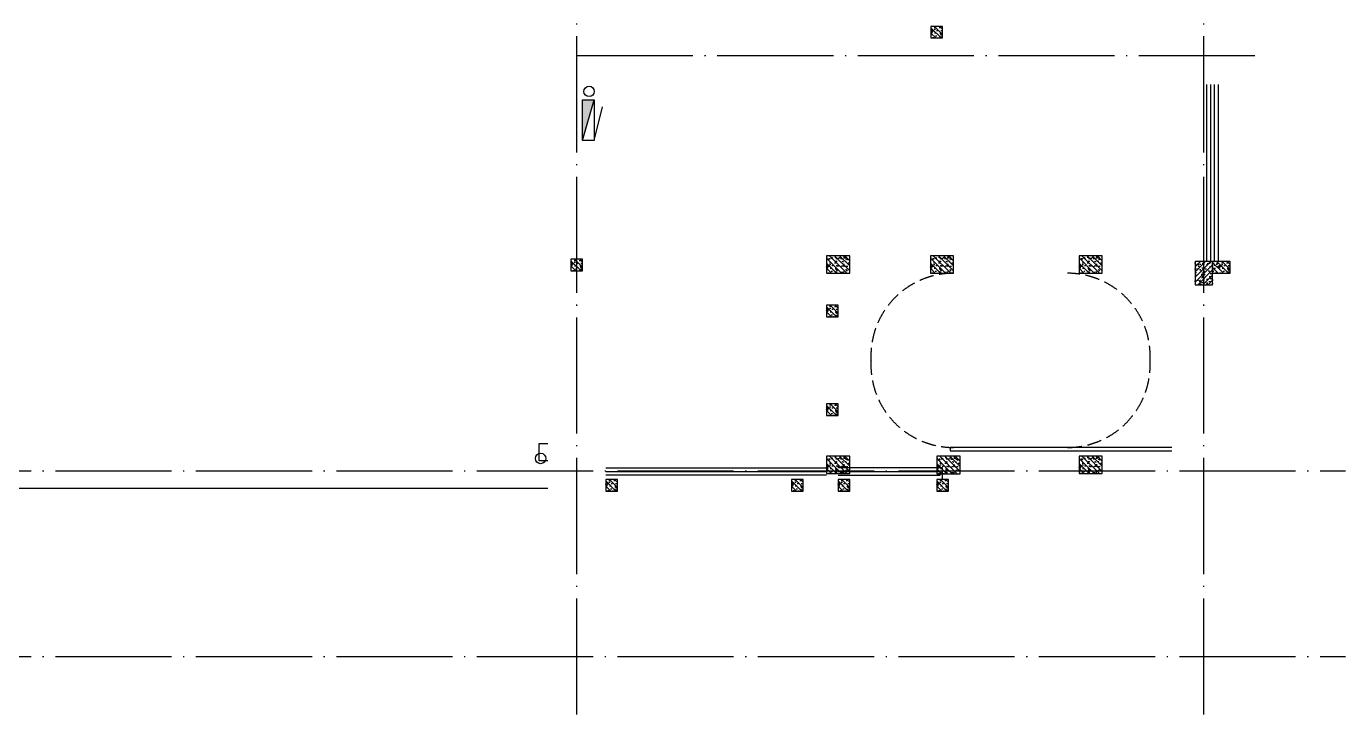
# Model space of a CAD drawing. Extents: x 6843040 to 15500510, y -6507076 to -4940511.
# Drawn here: x 8729963 to 8752684, y -5554702 to -5542852 of the extents above; entities that cross this region are included whole.
import ezdxf

# ---------------------------------------------------------------- set-up
doc = ezdxf.new("R2010")
doc.units = 0
doc.header["$LTSCALE"] = 1000
doc.header["$MEASUREMENT"] = 0
doc.linetypes.add('DASH', pattern=[0.35, 0.25, -0.1])
doc.linetypes.add('DOTE', pattern=[2.42, 2, -0.2, 0.02, -0.2])
for name, color, linetype in [('COLUMN', 10, 'Continuous'), ('DOTE', 8, 'DOTE'), ('EQUIP_消火栓', 7, 'Continuous'), ('FLOOR', 9, 'Continuous'), ('plan-1', 40, 'Continuous'), ('PUB_HATCH', 8, 'Continuous'), ('RAIL', 163, 'Continuous'), ('S_SURFACE', 6, 'Continuous'), ('STAIR', 2, 'Continuous'), ('VPIPE-消防', 1, 'Continuous'), ('VPIPE-雨水', 4, 'Continuous'), ('建筑细线', 5, 'Continuous')]:
    doc.layers.add(name, color=color, linetype=linetype)

# ---------------------------------------------------------------- blocks, each defined once
blk = doc.blocks.new('5层构造柱0911')
at = {"layer": 'PUB_HATCH'}
h = blk.add_hatch(dxfattribs=at)
h.set_pattern_fill('钢筋混凝土', color=256, scale=25, angle=90, style=0)
h.set_pattern_definition([(134.999998, (-180866.357, -256831.92), (-44.194175, -44.194172), []), (140, (-180866.36, -256831.92), (15.68804, 179.315045), [18.75, -206.25]), (85, (-180866.36, -256831.92), (-188.048035, -34.68783), [15, -165]), (190.4514, (-180865.05, -256816.98), (-172.35988, 144.62735), [15.93505, -175.28553]), (136.1842, (-180916.36, -256831.92), (41.37976, 266.81026), [28.125, -309.375]), (186.6356, (-180912.9, -256809.68), (-243.52946, 233.66568), [23.90257, -262.92825]), (81.1842, (-180916.36, -256831.92), (-243.52964, 233.6655), [22.5, -247.5]), (111, (-180903.86, -256806.92), (100.65473, 149.22676), [18.75, -206.25]), (56, (-180903.86, -256806.92), (-181.28751, 60.82884), [15, -165]), (161.4514, (-180895.47, -256794.48), (-80.63262, 210.05566), [15.93505, -175.28553]), (127.499998, (-180866.357, -256831.92), (-83.223463, 3.039967), [0, -163, 0, -167.5, 0, -165.625]), (97.499998, (-180866.36, -256831.92), (-98.602926, 65.767388), [0, -95.5, 0, -159.25, 0, -63.125]), (57.499998, (-180866.36, -256887.67), (5.638722, 133.455609), [0, -62.5, 0, -195, 0, -258.75]), (47.499998, (-180866.36, -256912.67), (-25.02624, 145.796543), [0, -81.25, 0, -129.5, 0, -183.75])])
edge = h.paths.add_edge_path()
edge.add_line((125550, 10650), (125350, 10650))
edge.add_line((125550, 10650), (125550, 10850))
edge.add_line((125550, 10850), (125350, 10850))
edge.add_line((125350, 10850), (125350, 10650))
h = blk.add_hatch(dxfattribs=at)
h.set_pattern_fill('钢筋混凝土', color=256, scale=25, angle=90, style=0)
h.set_pattern_definition([(134.999998, (-187066.35, -260841.254), (-44.194175, -44.194172), []), (140, (-187066.35, -260841.25), (15.68804, 179.315045), [18.75, -206.25]), (85, (-187066.35, -260841.25), (-188.048035, -34.68783), [15, -165]), (190.4514, (-187065.04, -260826.31), (-172.35988, 144.62735), [15.93505, -175.28553]), (136.1842, (-187116.35, -260841.25), (41.37976, 266.81026), [28.125, -309.375]), (186.6356, (-187112.9, -260819.02), (-243.52946, 233.66568), [23.90257, -262.92825]), (81.1842, (-187116.35, -260841.25), (-243.52964, 233.6655), [22.5, -247.5]), (111, (-187103.85, -260816.25), (100.65473, 149.22676), [18.75, -206.25]), (56, (-187103.85, -260816.25), (-181.28751, 60.82884), [15, -165]), (161.4514, (-187095.46, -260803.82), (-80.63262, 210.05566), [15.93505, -175.28553]), (127.499998, (-187066.35, -260841.254), (-83.223463, 3.039967), [0, -163, 0, -167.5, 0, -165.625]), (97.499998, (-187066.35, -260841.25), (-98.602926, 65.767388), [0, -95.5, 0, -159.25, 0, -63.125]), (57.499998, (-187066.35, -260897.004), (5.638722, 133.455609), [0, -62.5, 0, -195, 0, -258.75]), (47.499998, (-187066.35, -260922), (-25.02624, 145.796543), [0, -81.25, 0, -129.5, 0, -183.75])])
edge = h.paths.add_edge_path()
edge.add_line((119350, 6640), (119150, 6640))
edge.add_line((119350, 6640), (119350, 6840))
edge.add_line((119350, 6840), (119150, 6840))
edge.add_line((119150, 6840), (119150, 6640))
h = blk.add_hatch(dxfattribs=at)
h.set_pattern_fill('钢筋混凝土', color=256, scale=25, angle=90, style=0)
h.set_pattern_definition([(134.999998, (-182666.35, -260881.92), (-44.194175, -44.194172), []), (140, (-182666.35, -260881.92), (15.68804, 179.315045), [18.75, -206.25]), (85, (-182666.35, -260881.92), (-188.048035, -34.68783), [15, -165]), (190.4514, (-182665.04, -260866.98), (-172.35988, 144.62735), [15.93505, -175.28553]), (136.1842, (-182716.35, -260881.92), (41.37976, 266.81026), [28.125, -309.375]), (186.6356, (-182712.9, -260859.68), (-243.52946, 233.66568), [23.90257, -262.92825]), (81.1842, (-182716.35, -260881.92), (-243.52964, 233.6655), [22.5, -247.5]), (111, (-182703.85, -260856.92), (100.65473, 149.22676), [18.75, -206.25]), (56, (-182703.85, -260856.92), (-181.28751, 60.82884), [15, -165]), (161.4514, (-182695.46, -260844.48), (-80.63262, 210.05566), [15.93505, -175.28553]), (127.499998, (-182666.35, -260881.92), (-83.223463, 3.039967), [0, -163, 0, -167.5, 0, -165.625]), (97.499998, (-182666.35, -260881.92), (-98.602926, 65.767388), [0, -95.5, 0, -159.25, 0, -63.125]), (57.499998, (-182666.35, -260937.67), (5.638722, 133.455609), [0, -62.5, 0, -195, 0, -258.75]), (47.499998, (-182666.35, -260962.67), (-25.02624, 145.796543), [0, -81.25, 0, -129.5, 0, -183.75])])
edge = h.paths.add_edge_path()
edge.add_line((123950, 6600), (123550, 6600))
edge.add_line((123950, 6600), (123950, 6900))
edge.add_line((123950, 6900), (123550, 6900))
edge.add_line((123550, 6900), (123550, 6600))
h = blk.add_hatch(dxfattribs=at)
h.set_pattern_fill('钢筋混凝土', color=256, scale=25, angle=90, style=0)
h.set_pattern_definition([(134.999998, (-180876.35, -260881.92), (-44.194175, -44.194172), []), (140, (-180876.35, -260881.92), (15.68804, 179.315045), [18.75, -206.25]), (85, (-180876.35, -260881.92), (-188.048035, -34.68783), [15, -165]), (190.4514, (-180875.04, -260866.98), (-172.35988, 144.62735), [15.93505, -175.28553]), (136.1842, (-180926.35, -260881.92), (41.37976, 266.81026), [28.125, -309.375]), (186.6356, (-180922.9, -260859.68), (-243.52946, 233.66568), [23.90257, -262.92825]), (81.1842, (-180926.35, -260881.92), (-243.52964, 233.6655), [22.5, -247.5]), (111, (-180913.85, -260856.92), (100.65473, 149.22676), [18.75, -206.25]), (56, (-180913.85, -260856.92), (-181.28751, 60.82884), [15, -165]), (161.4514, (-180905.46, -260844.48), (-80.63262, 210.05566), [15.93505, -175.28553]), (127.499998, (-180876.35, -260881.92), (-83.223463, 3.039967), [0, -163, 0, -167.5, 0, -165.625]), (97.499998, (-180876.35, -260881.92), (-98.602926, 65.767388), [0, -95.5, 0, -159.25, 0, -63.125]), (57.499998, (-180876.35, -260937.67), (5.638722, 133.455609), [0, -62.5, 0, -195, 0, -258.75]), (47.499998, (-180876.35, -260962.67), (-25.02624, 145.796543), [0, -81.25, 0, -129.5, 0, -183.75])])
edge = h.paths.add_edge_path()
edge.add_line((125740, 6600), (125340, 6600))
edge.add_line((125740, 6600), (125740, 6900))
edge.add_line((125740, 6900), (125340, 6900))
edge.add_line((125340, 6900), (125340, 6600))
h = blk.add_hatch(dxfattribs=at)
h.set_pattern_fill('钢筋混凝土', color=256, scale=25, angle=90, style=0)
h.set_pattern_definition([(134.999998, (-178316.35, -260881.52), (-44.194175, -44.194172), []), (140, (-178316.35, -260881.52), (15.68804, 179.315045), [18.75, -206.25]), (85, (-178316.35, -260881.52), (-188.048035, -34.68783), [15, -165]), (190.4514, (-178315.04, -260866.58), (-172.35988, 144.62735), [15.93505, -175.28553]), (136.1842, (-178366.35, -260881.52), (41.37976, 266.81026), [28.125, -309.375]), (186.6356, (-178362.9, -260859.28), (-243.52946, 233.66568), [23.90257, -262.92825]), (81.1842, (-178366.35, -260881.52), (-243.52964, 233.6655), [22.5, -247.5]), (111, (-178353.85, -260856.52), (100.65473, 149.22676), [18.75, -206.25]), (56, (-178353.85, -260856.52), (-181.28751, 60.82884), [15, -165]), (161.4514, (-178345.46, -260844.08), (-80.63262, 210.05566), [15.93505, -175.28553]), (127.499998, (-178316.35, -260881.52), (-83.223463, 3.039967), [0, -163, 0, -167.5, 0, -165.625]), (97.499998, (-178316.35, -260881.52), (-98.602926, 65.767388), [0, -95.5, 0, -159.25, 0, -63.125]), (57.499998, (-178316.35, -260937.27), (5.638722, 133.455609), [0, -62.5, 0, -195, 0, -258.75]), (47.499998, (-178316.35, -260962.27), (-25.02624, 145.796543), [0, -81.25, 0, -129.5, 0, -183.75])])
edge = h.paths.add_edge_path()
edge.add_line((128300, 6600), (127900, 6600))
edge.add_line((128300, 6600), (128300, 6900))
edge.add_line((128300, 6900), (127900, 6900))
edge.add_line((127900, 6900), (127900, 6600))
h = blk.add_hatch(dxfattribs=at)
h.set_pattern_fill('钢筋混凝土', color=256, scale=25, style=0)
h.set_pattern_definition([(44.999998, (-137580.626, 313016.823), (-44.194172, 44.194175), []), (50, (-137580.63, 313016.82), (179.315045, -15.68804), [18.75, -206.25]), (355, (-137580.63, 313016.82), (-34.68783, 188.048035), [15, -165]), (100.4514, (-137565.68, 313015.52), (144.62735, 172.35988), [15.93505, -175.28553]), (46.1842, (-137580.63, 313066.82), (266.81026, -41.37976), [28.125, -309.375]), (96.6356, (-137558.4, 313063.37), (233.66568, 243.52946), [23.90257, -262.92825]), (351.1842, (-137580.63, 313066.82), (233.6655, 243.52964), [22.5, -247.5]), (21, (-137555.63, 313054.32), (149.22676, -100.65473), [18.75, -206.25]), (326, (-137555.63, 313054.32), (60.82884, 181.28751), [15, -165]), (71.4514, (-137543.19, 313045.94), (210.05566, 80.63262), [15.93505, -175.28553]), (37.499998, (-137580.626, 313016.82), (3.039967, 83.223463), [0, -163, 0, -167.5, 0, -165.625]), (7.499998, (-137580.626, 313016.82), (65.767388, 98.602926), [0, -95.5, 0, -159.25, 0, -63.125]), (327.499998, (-137636.376, 313016.82), (133.455609, -5.638722), [0, -62.5, 0, -195, 0, -258.75]), (317.499998, (-137661.38, 313016.82), (145.796543, 25.02624), [0, -81.25, 0, -129.5, 0, -183.75])])
edge = h.paths.add_edge_path()
edge.add_line((129901, 6400), (129901, 6800))
edge.add_line((129901, 6400), (130201, 6400))
edge.add_line((130201, 6400), (130201, 6800))
edge.add_line((130201, 6800), (129901, 6800))
h = blk.add_hatch(dxfattribs=at)
h.set_pattern_fill('钢筋混凝土', color=256, scale=25, angle=90, style=0)
h.set_pattern_definition([(134.999998, (-175916.357, -260881.92), (-44.194175, -44.194172), []), (140, (-175916.36, -260881.92), (15.68804, 179.315045), [18.75, -206.25]), (85, (-175916.36, -260881.92), (-188.048035, -34.68783), [15, -165]), (190.4514, (-175915.05, -260866.98), (-172.35988, 144.62735), [15.93505, -175.28553]), (136.1842, (-175966.36, -260881.92), (41.37976, 266.81026), [28.125, -309.375]), (186.6356, (-175962.9, -260859.68), (-243.52946, 233.66568), [23.90257, -262.92825]), (81.1842, (-175966.36, -260881.92), (-243.52964, 233.6655), [22.5, -247.5]), (111, (-175953.86, -260856.92), (100.65473, 149.22676), [18.75, -206.25]), (56, (-175953.86, -260856.92), (-181.28751, 60.82884), [15, -165]), (161.4514, (-175945.47, -260844.48), (-80.63262, 210.05566), [15.93505, -175.28553]), (127.499998, (-175916.357, -260881.92), (-83.223463, 3.039967), [0, -163, 0, -167.5, 0, -165.625]), (97.499998, (-175916.36, -260881.92), (-98.602926, 65.767388), [0, -95.5, 0, -159.25, 0, -63.125]), (57.499998, (-175916.36, -260937.67), (5.638722, 133.455609), [0, -62.5, 0, -195, 0, -258.75]), (47.499998, (-175916.36, -260962.67), (-25.02624, 145.796543), [0, -81.25, 0, -129.5, 0, -183.75])])
edge = h.paths.add_edge_path()
edge.add_line((130500, 6600), (130200, 6599))
edge.add_line((130500, 6600), (130500, 6800))
edge.add_line((130500, 6800), (130200, 6799))
edge.add_line((130200, 6799), (130200, 6599))
h = blk.add_hatch(dxfattribs=at)
h.set_pattern_fill('钢筋混凝土', color=256, scale=25, angle=90, style=0)
h.set_pattern_definition([(134.999998, (-182666.324, -261631.92), (-44.194175, -44.194172), []), (140, (-182666.32, -261631.92), (15.68804, 179.315045), [18.75, -206.25]), (85, (-182666.32, -261631.92), (-188.048035, -34.68783), [15, -165]), (190.4514, (-182665.02, -261616.98), (-172.35988, 144.62735), [15.93505, -175.28553]), (136.1842, (-182716.32, -261631.92), (41.37976, 266.81026), [28.125, -309.375]), (186.6356, (-182712.88, -261609.68), (-243.52946, 233.66568), [23.90257, -262.92825]), (81.1842, (-182716.32, -261631.92), (-243.52964, 233.6655), [22.5, -247.5]), (111, (-182703.82, -261606.92), (100.65473, 149.22676), [18.75, -206.25]), (56, (-182703.82, -261606.92), (-181.28751, 60.82884), [15, -165]), (161.4514, (-182695.44, -261594.48), (-80.63262, 210.05566), [15.93505, -175.28553]), (127.499998, (-182666.324, -261631.92), (-83.223463, 3.039967), [0, -163, 0, -167.5, 0, -165.625]), (97.499998, (-182666.32, -261631.92), (-98.602926, 65.767388), [0, -95.5, 0, -159.25, 0, -63.125]), (57.499998, (-182666.324, -261687.67), (5.638722, 133.455609), [0, -62.5, 0, -195, 0, -258.75]), (47.499998, (-182666.32, -261712.67), (-25.02624, 145.796543), [0, -81.25, 0, -129.5, 0, -183.75])])
edge = h.paths.add_edge_path()
edge.add_line((123750, 5850), (123550, 5850))
edge.add_line((123750, 5850), (123750, 6050))
edge.add_line((123750, 6050), (123550, 6050))
edge.add_line((123550, 6050), (123550, 5850))
h = blk.add_hatch(dxfattribs=at)
h.set_pattern_fill('钢筋混凝土', color=256, scale=25, angle=90, style=0)
h.set_pattern_definition([(134.999998, (-182666.35, -263331.92), (-44.194175, -44.194172), []), (140, (-182666.35, -263331.92), (15.68804, 179.315045), [18.75, -206.25]), (85, (-182666.35, -263331.92), (-188.048035, -34.68783), [15, -165]), (190.4514, (-182665.04, -263316.98), (-172.35988, 144.62735), [15.93505, -175.28553]), (136.1842, (-182716.35, -263331.92), (41.37976, 266.81026), [28.125, -309.375]), (186.6356, (-182712.9, -263309.68), (-243.52946, 233.66568), [23.90257, -262.92825]), (81.1842, (-182716.35, -263331.92), (-243.52964, 233.6655), [22.5, -247.5]), (111, (-182703.85, -263306.92), (100.65473, 149.22676), [18.75, -206.25]), (56, (-182703.85, -263306.92), (-181.28751, 60.82884), [15, -165]), (161.4514, (-182695.46, -263294.48), (-80.63262, 210.05566), [15.93505, -175.28553]), (127.499998, (-182666.35, -263331.92), (-83.223463, 3.039967), [0, -163, 0, -167.5, 0, -165.625]), (97.499998, (-182666.35, -263331.92), (-98.602926, 65.767388), [0, -95.5, 0, -159.25, 0, -63.125]), (57.499998, (-182666.35, -263387.67), (5.638722, 133.455609), [0, -62.5, 0, -195, 0, -258.75]), (47.499998, (-182666.35, -263412.67), (-25.02624, 145.796543), [0, -81.25, 0, -129.5, 0, -183.75])])
edge = h.paths.add_edge_path()
edge.add_line((123750, 4150), (123550, 4150))
edge.add_line((123750, 4150), (123750, 4350))
edge.add_line((123750, 4350), (123550, 4350))
edge.add_line((123550, 4350), (123550, 4150))
h = blk.add_hatch(dxfattribs=at)
h.set_pattern_fill('钢筋混凝土', color=256, scale=25, angle=90, style=0)
h.set_pattern_definition([(134.999998, (-182666.35, -264331.92), (-44.194175, -44.194172), []), (140, (-182666.35, -264331.92), (15.68804, 179.315045), [18.75, -206.25]), (85, (-182666.35, -264331.92), (-188.048035, -34.68783), [15, -165]), (190.4514, (-182665.04, -264316.98), (-172.35988, 144.62735), [15.93505, -175.28553]), (136.1842, (-182716.35, -264331.92), (41.37976, 266.81026), [28.125, -309.375]), (186.6356, (-182712.9, -264309.68), (-243.52946, 233.66568), [23.90257, -262.92825]), (81.1842, (-182716.35, -264331.92), (-243.52964, 233.6655), [22.5, -247.5]), (111, (-182703.85, -264306.92), (100.65473, 149.22676), [18.75, -206.25]), (56, (-182703.85, -264306.92), (-181.28751, 60.82884), [15, -165]), (161.4514, (-182695.46, -264294.48), (-80.63262, 210.05566), [15.93505, -175.28553]), (127.499998, (-182666.35, -264331.92), (-83.223463, 3.039967), [0, -163, 0, -167.5, 0, -165.625]), (97.499998, (-182666.35, -264331.92), (-98.602926, 65.767388), [0, -95.5, 0, -159.25, 0, -63.125]), (57.499998, (-182666.35, -264387.67), (5.638722, 133.455609), [0, -62.5, 0, -195, 0, -258.75]), (47.499998, (-182666.35, -264412.67), (-25.02624, 145.796543), [0, -81.25, 0, -129.5, 0, -183.75])])
edge = h.paths.add_edge_path()
edge.add_line((123950, 3150), (123550, 3150))
edge.add_line((123950, 3150), (123950, 3450))
edge.add_line((123950, 3450), (123550, 3450))
edge.add_line((123550, 3450), (123550, 3150))
h = blk.add_hatch(dxfattribs=at)
h.set_pattern_fill('钢筋混凝土', color=256, scale=25, angle=90, style=0)
h.set_pattern_definition([(134.999998, (-180766.35, -264334.224), (-44.194175, -44.194172), []), (140, (-180766.35, -264334.22), (15.68804, 179.315045), [18.75, -206.25]), (85, (-180766.35, -264334.22), (-188.048035, -34.68783), [15, -165]), (190.4514, (-180765.05, -264319.28), (-172.35988, 144.62735), [15.93505, -175.28553]), (136.1842, (-180816.35, -264334.22), (41.37976, 266.81026), [28.125, -309.375]), (186.6356, (-180812.9, -264312), (-243.52946, 233.66568), [23.90257, -262.92825]), (81.1842, (-180816.35, -264334.22), (-243.52964, 233.6655), [22.5, -247.5]), (111, (-180803.85, -264309.22), (100.65473, 149.22676), [18.75, -206.25]), (56, (-180803.85, -264309.22), (-181.28751, 60.82884), [15, -165]), (161.4514, (-180795.46, -264296.79), (-80.63262, 210.05566), [15.93505, -175.28553]), (127.499998, (-180766.35, -264334.224), (-83.223463, 3.039967), [0, -163, 0, -167.5, 0, -165.625]), (97.499998, (-180766.35, -264334.22), (-98.602926, 65.767388), [0, -95.5, 0, -159.25, 0, -63.125]), (57.499998, (-180766.35, -264389.974), (5.638722, 133.455609), [0, -62.5, 0, -195, 0, -258.75]), (47.499998, (-180766.35, -264414.97), (-25.02624, 145.796543), [0, -81.25, 0, -129.5, 0, -183.75])])
edge = h.paths.add_edge_path()
edge.add_line((125850, 3147), (125450, 3147))
edge.add_line((125850, 3147), (125850, 3447))
edge.add_line((125850, 3447), (125450, 3447))
edge.add_line((125450, 3447), (125450, 3147))
h = blk.add_hatch(dxfattribs=at)
h.set_pattern_fill('钢筋混凝土', color=256, scale=25, angle=90, style=0)
h.set_pattern_definition([(134.999998, (-178316.35, -264331.52), (-44.194175, -44.194172), []), (140, (-178316.35, -264331.52), (15.68804, 179.315045), [18.75, -206.25]), (85, (-178316.35, -264331.52), (-188.048035, -34.68783), [15, -165]), (190.4514, (-178315.04, -264316.58), (-172.35988, 144.62735), [15.93505, -175.28553]), (136.1842, (-178366.35, -264331.52), (41.37976, 266.81026), [28.125, -309.375]), (186.6356, (-178362.9, -264309.28), (-243.52946, 233.66568), [23.90257, -262.92825]), (81.1842, (-178366.35, -264331.52), (-243.52964, 233.6655), [22.5, -247.5]), (111, (-178353.85, -264306.52), (100.65473, 149.22676), [18.75, -206.25]), (56, (-178353.85, -264306.52), (-181.28751, 60.82884), [15, -165]), (161.4514, (-178345.46, -264294.08), (-80.63262, 210.05566), [15.93505, -175.28553]), (127.499998, (-178316.35, -264331.52), (-83.223463, 3.039967), [0, -163, 0, -167.5, 0, -165.625]), (97.499998, (-178316.35, -264331.52), (-98.602926, 65.767388), [0, -95.5, 0, -159.25, 0, -63.125]), (57.499998, (-178316.35, -264387.27), (5.638722, 133.455609), [0, -62.5, 0, -195, 0, -258.75]), (47.499998, (-178316.35, -264412.27), (-25.02624, 145.796543), [0, -81.25, 0, -129.5, 0, -183.75])])
edge = h.paths.add_edge_path()
edge.add_line((128300, 3150), (127900, 3150))
edge.add_line((128300, 3150), (128300, 3450))
edge.add_line((128300, 3450), (127900, 3450))
edge.add_line((127900, 3450), (127900, 3150))
h = blk.add_hatch(dxfattribs=at)
h.set_pattern_fill('钢筋混凝土', color=256, scale=25, angle=90, style=0)
h.set_pattern_definition([(134.999998, (-186466.35, -264631.52), (-44.194175, -44.194172), []), (140, (-186466.35, -264631.52), (15.68804, 179.315045), [18.75, -206.25]), (85, (-186466.35, -264631.52), (-188.048035, -34.68783), [15, -165]), (190.4514, (-186465.04, -264616.58), (-172.35988, 144.62735), [15.93505, -175.28553]), (136.1842, (-186516.35, -264631.52), (41.37976, 266.81026), [28.125, -309.375]), (186.6356, (-186512.9, -264609.28), (-243.52946, 233.66568), [23.90257, -262.92825]), (81.1842, (-186516.35, -264631.52), (-243.52964, 233.6655), [22.5, -247.5]), (111, (-186503.85, -264606.52), (100.65473, 149.22676), [18.75, -206.25]), (56, (-186503.85, -264606.52), (-181.28751, 60.82884), [15, -165]), (161.4514, (-186495.46, -264594.08), (-80.63262, 210.05566), [15.93505, -175.28553]), (127.499998, (-186466.35, -264631.52), (-83.223463, 3.039967), [0, -163, 0, -167.5, 0, -165.625]), (97.499998, (-186466.35, -264631.52), (-98.602926, 65.767388), [0, -95.5, 0, -159.25, 0, -63.125]), (57.499998, (-186466.35, -264687.27), (5.638722, 133.455609), [0, -62.5, 0, -195, 0, -258.75]), (47.499998, (-186466.35, -264712.27), (-25.02624, 145.796543), [0, -81.25, 0, -129.5, 0, -183.75])])
edge = h.paths.add_edge_path()
edge.add_line((119950, 2850), (119750, 2850))
edge.add_line((119950, 2850), (119950, 3050))
edge.add_line((119950, 3050), (119750, 3050))
edge.add_line((119750, 3050), (119750, 2850))
h = blk.add_hatch(dxfattribs=at)
h.set_pattern_fill('钢筋混凝土', color=256, scale=25, angle=90, style=0)
h.set_pattern_definition([(134.999998, (-183266.35, -264631.52), (-44.194175, -44.194172), []), (140, (-183266.35, -264631.52), (15.68804, 179.315045), [18.75, -206.25]), (85, (-183266.35, -264631.52), (-188.048035, -34.68783), [15, -165]), (190.4514, (-183265.04, -264616.58), (-172.35988, 144.62735), [15.93505, -175.28553]), (136.1842, (-183316.35, -264631.52), (41.37976, 266.81026), [28.125, -309.375]), (186.6356, (-183312.9, -264609.28), (-243.52946, 233.66568), [23.90257, -262.92825]), (81.1842, (-183316.35, -264631.52), (-243.52964, 233.6655), [22.5, -247.5]), (111, (-183303.85, -264606.52), (100.65473, 149.22676), [18.75, -206.25]), (56, (-183303.85, -264606.52), (-181.28751, 60.82884), [15, -165]), (161.4514, (-183295.46, -264594.08), (-80.63262, 210.05566), [15.93505, -175.28553]), (127.499998, (-183266.35, -264631.52), (-83.223463, 3.039967), [0, -163, 0, -167.5, 0, -165.625]), (97.499998, (-183266.35, -264631.52), (-98.602926, 65.767388), [0, -95.5, 0, -159.25, 0, -63.125]), (57.499998, (-183266.35, -264687.27), (5.638722, 133.455609), [0, -62.5, 0, -195, 0, -258.75]), (47.499998, (-183266.35, -264712.27), (-25.02624, 145.796543), [0, -81.25, 0, -129.5, 0, -183.75])])
edge = h.paths.add_edge_path()
edge.add_line((123150, 2850), (122950, 2850))
edge.add_line((123150, 2850), (123150, 3050))
edge.add_line((123150, 3050), (122950, 3050))
edge.add_line((122950, 3050), (122950, 2850))
h = blk.add_hatch(dxfattribs=at)
h.set_pattern_fill('钢筋混凝土', color=256, scale=25, angle=90, style=0)
h.set_pattern_definition([(134.999998, (-182466.35, -264631.53), (-44.194175, -44.194172), []), (140, (-182466.35, -264631.53), (15.68804, 179.315045), [18.75, -206.25]), (85, (-182466.35, -264631.53), (-188.048035, -34.68783), [15, -165]), (190.4514, (-182465.04, -264616.59), (-172.35988, 144.62735), [15.93505, -175.28553]), (136.1842, (-182516.35, -264631.53), (41.37976, 266.81026), [28.125, -309.375]), (186.6356, (-182512.9, -264609.3), (-243.52946, 233.66568), [23.90257, -262.92825]), (81.1842, (-182516.35, -264631.53), (-243.52964, 233.6655), [22.5, -247.5]), (111, (-182503.85, -264606.53), (100.65473, 149.22676), [18.75, -206.25]), (56, (-182503.85, -264606.53), (-181.28751, 60.82884), [15, -165]), (161.4514, (-182495.46, -264594.1), (-80.63262, 210.05566), [15.93505, -175.28553]), (127.499998, (-182466.35, -264631.53), (-83.223463, 3.039967), [0, -163, 0, -167.5, 0, -165.625]), (97.499998, (-182466.35, -264631.53), (-98.602926, 65.767388), [0, -95.5, 0, -159.25, 0, -63.125]), (57.499998, (-182466.35, -264687.28), (5.638722, 133.455609), [0, -62.5, 0, -195, 0, -258.75]), (47.499998, (-182466.35, -264712.28), (-25.02624, 145.796543), [0, -81.25, 0, -129.5, 0, -183.75])])
edge = h.paths.add_edge_path()
edge.add_line((123950, 2850), (123750, 2850))
edge.add_line((123950, 2850), (123950, 3050))
edge.add_line((123950, 3050), (123750, 3050))
edge.add_line((123750, 3050), (123750, 2850))
h = blk.add_hatch(dxfattribs=at)
h.set_pattern_fill('钢筋混凝土', color=256, scale=25, angle=90, style=0)
h.set_pattern_definition([(134.999998, (-180766.35, -264631.504), (-44.194175, -44.194172), []), (140, (-180766.35, -264631.5), (15.68804, 179.315045), [18.75, -206.25]), (85, (-180766.35, -264631.5), (-188.048035, -34.68783), [15, -165]), (190.4514, (-180765.04, -264616.56), (-172.35988, 144.62735), [15.93505, -175.28553]), (136.1842, (-180816.35, -264631.5), (41.37976, 266.81026), [28.125, -309.375]), (186.6356, (-180812.9, -264609.27), (-243.52946, 233.66568), [23.90257, -262.92825]), (81.1842, (-180816.35, -264631.5), (-243.52964, 233.6655), [22.5, -247.5]), (111, (-180803.85, -264606.5), (100.65473, 149.22676), [18.75, -206.25]), (56, (-180803.85, -264606.5), (-181.28751, 60.82884), [15, -165]), (161.4514, (-180795.46, -264594.07), (-80.63262, 210.05566), [15.93505, -175.28553]), (127.499998, (-180766.35, -264631.504), (-83.223463, 3.039967), [0, -163, 0, -167.5, 0, -165.625]), (97.499998, (-180766.35, -264631.504), (-98.602926, 65.767388), [0, -95.5, 0, -159.25, 0, -63.125]), (57.499998, (-180766.35, -264687.254), (5.638722, 133.455609), [0, -62.5, 0, -195, 0, -258.75]), (47.499998, (-180766.35, -264712.25), (-25.02624, 145.796543), [0, -81.25, 0, -129.5, 0, -183.75])])
edge = h.paths.add_edge_path()
edge.add_line((125650, 2850), (125450, 2850))
edge.add_line((125650, 2850), (125650, 3050))
edge.add_line((125650, 3050), (125450, 3050))
edge.add_line((125450, 3050), (125450, 2850))
at = {"layer": 'COLUMN'}
for points in [[(125350, 10650), (125550, 10650), (125550, 10850), (125350, 10850)], [(119150, 6640), (119350, 6640), (119350, 6840), (119150, 6840)], [(123550, 6600), (123950, 6600), (123950, 6900), (123550, 6900)], [(125340, 6600), (125740, 6600), (125740, 6900), (125340, 6900)], [(127900, 6600), (128300, 6600), (128300, 6900), (127900, 6900)], [(129901, 6800), (129901, 6400), (130201, 6400), (130201, 6800)], [(130200, 6599), (130500, 6600), (130500, 6800), (130200, 6799)], [(123550, 5850), (123750, 5850), (123750, 6050), (123550, 6050)], [(123550, 4150), (123750, 4150), (123750, 4350), (123550, 4350)], [(123550, 3150), (123950, 3150), (123950, 3450), (123550, 3450)], [(125450, 3147), (125850, 3147), (125850, 3447), (125450, 3447)], [(127900, 3150), (128300, 3150), (128300, 3450), (127900, 3450)], [(119750, 2850), (119950, 2850), (119950, 3050), (119750, 3050)], [(122950, 2850), (123150, 2850), (123150, 3050), (122950, 3050)], [(123750, 2850), (123950, 2850), (123950, 3050), (123750, 3050)], [(125450, 2850), (125650, 2850), (125650, 3050), (125450, 3050)]]:
    blk.add_lwpolyline(points, close=True, dxfattribs=at)
blk = doc.blocks.new('5~6F手摇拉杆0912')
at = {"layer": 'S_SURFACE'}
blk.add_lwpolyline([(8738943, -5550335), (8738793, -5550335), (8738793, -5550035), (8738943, -5550035)], dxfattribs=at)
blk = doc.blocks.new('$TWTSYS$00000508')
for p, q in [((-0.5, 0.5), (0.324, 1.224)), ((-0.5, 0.5), (-0.5, -0.5)), ((-0.5, -0.5), (0.5, 0.5)), ((0.5, 0.5), (-0.5, 0.5)), ((0.5, -0.5), (0.5, 0.5)), ((-0.5, -0.5), (0.5, -0.5))]:
    blk.add_line(p, q)
blk.add_solid([(0.5, -0.5), (0.5, 0.5), (-0.5, -0.5)])
blk = doc.blocks.new('五层排水消防0922')
at = {"layer": 'VPIPE-消防'}
blk.add_circle((8739654, -5543972), 90, dxfattribs=at)
at = {"layer": 'VPIPE-雨水'}
blk.add_circle((8738820, -5550292), 90, dxfattribs=at)
at = {"layer": 'EQUIP_消火栓', "xscale": 700, "yscale": -200, "zscale": 700, "rotation": 90.00000500895635}
blk.add_blockref('$TWTSYS$00000508', (8739643, -5544467), dxfattribs=at)

msp = doc.modelspace()

# ---------------------------------------------------------------- linework, layer by layer
at = {"layer": 'DOTE'}
for p, q in [((8739442.9, -5554702), (8739442.9, -5485702.5)), ((8750242.9, -5554702), (8750242.9, -5485702.5)), ((8739442.9, -5543352.4), (8751242.9, -5543352.4)), ((8619142.9, -5550502), (8752683.7, -5550502)), ((8619142.9, -5553702), (8752683.7, -5553702))]:
    msp.add_line(p, q, dxfattribs=at)
at = {"layer": 'FLOOR'}
for points in [[(8750292.9, -5546901.5), (8750292.9, -5543852.4)], [(8750492.9, -5546901.5), (8750492.9, -5543852.4)], [(8739942.9, -5550452), (8743742.9, -5550452)], [(8745742.9, -5550652), (8745742.9, -5550452), (8743942.9, -5550452)], [(8707342.9, -5550802), (8738942.9, -5550802)]]:
    msp.add_lwpolyline(points, dxfattribs=at)
at = {"layer": 'FLOOR', "linetype": 'DASH'}
for points in [[(8745932.9, -5550102.5, -0.4297216), (8744509.9, -5548602.5, -0.4297216), (8745932.9, -5547102.5)], [(8747892.9, -5550102.5, 0.4297216), (8749315.9, -5548602.5, 0.4297216), (8747892.9, -5547102.5)]]:
    msp.add_lwpolyline(points, format="xyb", dxfattribs=at)
at = {"layer": 'RAIL'}
for points in [[(8750362.9, -5546901.5), (8750362.9, -5543852.4)], [(8750422.9, -5546901.5), (8750422.9, -5543852.4)], [(8743742.9, -5550522), (8739942.9, -5550522)], [(8743742.9, -5550582), (8739942.9, -5550582)], [(8743942.9, -5550582), (8745702.9, -5550582), (8745702.9, -5550522), (8743942.9, -5550522)]]:
    msp.add_lwpolyline(points, dxfattribs=at)
at = {"layer": 'STAIR'}
msp.add_lwpolyline([(8749692.9, -5550102.5), (8745872.9, -5550101.2), (8745872.9, -5550161.2), (8749692.9, -5550162.5)], dxfattribs=at)

# ---------------------------------------------------------------- block references
at = {"layer": 'plan-1'}
for name in ['五层排水消防0922', '5~6F手摇拉杆0912']:
    msp.add_blockref(name, (0, 0), dxfattribs=at)
at = {"layer": '建筑细线'}
msp.add_blockref('5层构造柱0911', (8620192.9, -5553702), dxfattribs=at)

doc.saveas('drawing.dxf')
